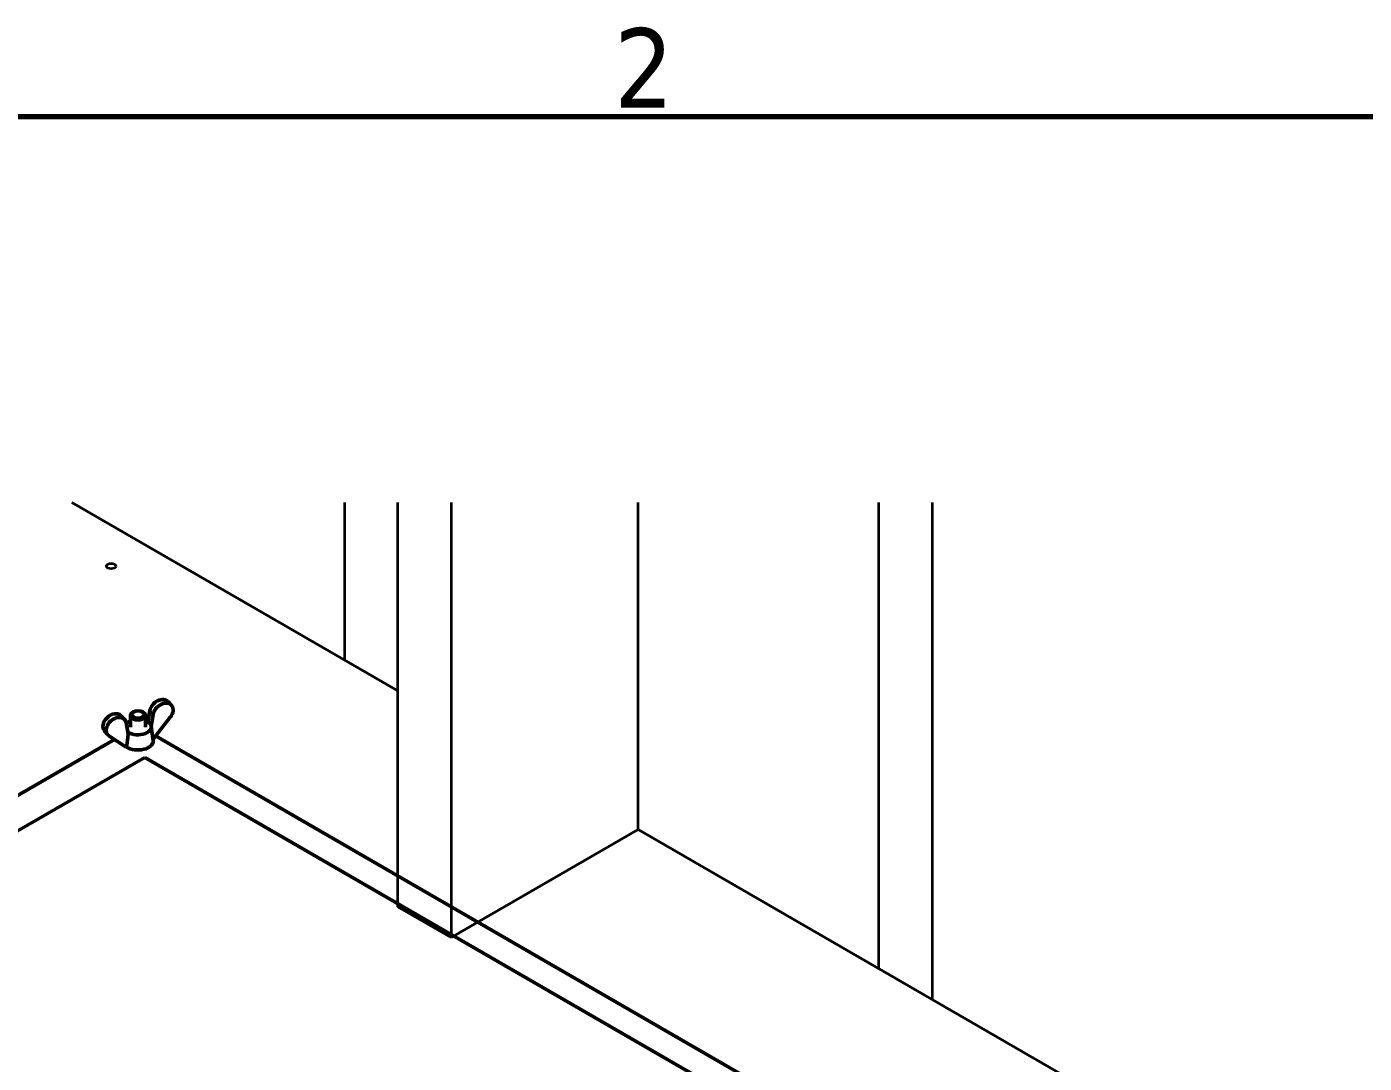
# Model space of a CAD drawing. Header units: millimetres. Extents: x -1346 to 2520, y -2365 to 1874.
# Drawn here: x 1728.2 to 2082.2, y 1471.6 to 1745.8 of the extents above; entities that cross this region are included whole.
import ezdxf

# ---------------------------------------------------------------- set-up
doc = ezdxf.new("R2010")
doc.units = ezdxf.units.MM
doc.header["$LTSCALE"] = 6
for name, color, linetype, lineweight in [('Border (ISO)', 7, 'Continuous', 70), ('Reference (ISO)', 7, 'Continuous', 35), ('Visible (ISO)', 7, 'Continuous', 50), ('Visible Narrow (ISO)', 7, 'Continuous', 35)]:
    doc.layers.add(name, color=color, linetype=linetype, lineweight=lineweight)
doc.styles.add('Note Text (ISO)', font='tahoma.ttf')

# ---------------------------------------------------------------- blocks, each defined once
blk = doc.blocks.new('Borders Default Border')
at = {"layer": 'Border (ISO)', "flags": 128}
blk.add_lwpolyline([(10, 10), (10, 287), (410, 287), (410, 10), (10, 10)], dxfattribs=at)
at = {"layer": 'Border (ISO)', "insert": (313.939, 287.4), "char_height": 3.5, "attachment_point": 7, "style": 'Note Text (ISO)'}
blk.add_mtext('2', dxfattribs=at)

msp = doc.modelspace()

# ---------------------------------------------------------------- linework, layer by layer
at = {"layer": 'Reference (ISO)'}
for p, q in [((1826.41, 1570.15), (1740.16, 1619.94)), ((1812.26, 1619.94), (1812.26, 1578.31)), ((1826.41, 1512.99), (1826.41, 1619.94)), ((1840.55, 1619.94), (1840.55, 1504.83)), ((1890.05, 1533.4), (1890.05, 1619.94)), ((1953.68, 1496.66), (1953.68, 1619.94)), ((1967.83, 1619.94), (1967.83, 1488.5)), ((1840.55, 1504.83), (1890.05, 1533.4)), ((2119.32, 1401.03), (1890.05, 1533.4)), ((1840.55, 1504.83), (1826.41, 1512.99))]:
    msp.add_line(p, q, dxfattribs=at)
msp.add_ellipse((1750.55, 1603.1), major_axis=(1.23, 0), ratio=0.57735, dxfattribs=at)
at = {"layer": 'Visible (ISO)'}
for p, q in [((1756.49, 1564.55), (1756.24, 1564.4)), ((1758.82, 1564.55), (1759.07, 1564.4)), ((1760.29, 1561.85), (1760.78, 1564.85)), ((1766.51, 1566.31), (1765.62, 1567.28)), ((1753.23, 1563.52), (1754.12, 1562.55)), ((1754.52, 1561.71), (1755.06, 1558.73)), ((1755.65, 1560.52), (1755.65, 1563.59)), ((1759.65, 1560.52), (1759.65, 1563.59)), ((1761.67, 1563.88), (1761.14, 1560.68)), ((1761.63, 1557.36), (1766.21, 1563.18)), ((1748.8, 1559.48), (1749.68, 1558.51)), ((1754.55, 1555.21), (1749.98, 1558.25)), ((1761.14, 1560.68), (1761.64, 1556.95)), ((1761.59, 1557.34), (1761.63, 1557.36)), ((1974.83, 1435.46), (1762.28, 1558.18)), ((1751.45, 1557.27), (1611.12, 1476.25)), ((1754.66, 1555.24), (1754.55, 1555.21)), ((1759.42, 1552.48), (1610.93, 1466.75)), ((1969.43, 1431.23), (1759.42, 1552.48))]:
    msp.add_line(p, q, dxfattribs=at)
for centre, major_axis, ratio, start_param, end_param in [((1763.41, 1565.26), (2.22, 2.02), 0.722628, 0, 2.401336), ((1764.29, 1564.29), (2.22, 2.02), 0.722628, 4.939948, 8.684522), ((1751.01, 1561.5), (2.22, 2.02), 0.722628, 0, 3.141593), ((1751.9, 1560.53), (-2.22, -2.02), 0.722628, 2.7174, 6.461973), ((1757.65, 1560.52), (-3.5, 0), 0.57735, 5.320635, 5.793468), ((1757.65, 1560.52), (3.5, 0), 0.57735, 3.84104, 6.767414), ((1757.65, 1563.59), (-2, 0), 0.57735, 5.497787, 10.210176), ((1757.65, 1560.52), (-3.5, 0), 0.57735, 3.625821, 4.104143), ((1757.65, 1556.77), (4, 0), 0.57735, 3.865612, 6.360121)]:
    msp.add_ellipse(centre, major_axis=major_axis, ratio=ratio, start_param=start_param, end_param=end_param, dxfattribs=at)
msp.add_ellipse((1757.65, 1563.87), major_axis=(1.65, 0), ratio=0.57735, dxfattribs=at)
msp.add_rational_spline([(1755.06, 1558.73), (1754.87, 1557.09), (1754.66, 1555.24)], [1.0004735734, 1.00211729304, 1], degree=2, dxfattribs=at)
at = {"layer": 'Visible Narrow (ISO)'}
msp.add_line((1760.78, 1564.85), (1761.67, 1563.88), dxfattribs=at)

# ---------------------------------------------------------------- block references
at = {"xscale": 6, "yscale": 6, "zscale": 6}
msp.add_blockref('Borders Default Border', (0, 0), dxfattribs=at)

doc.saveas('drawing.dxf')
